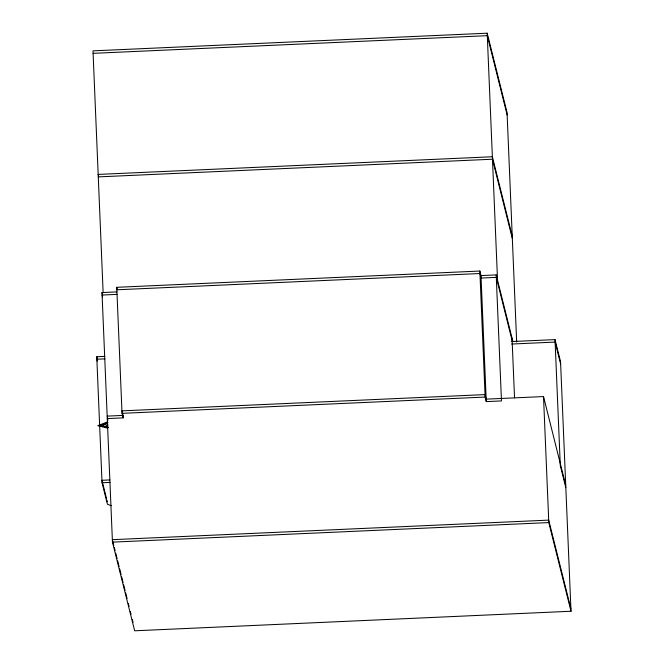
<?xml version="1.0" encoding="UTF-8"?>
<svg xmlns="http://www.w3.org/2000/svg" width="664" height="664" viewBox="0 0 664 664"><rect width="100%" height="100%" fill="white"/><g stroke="black" fill="none" stroke-linecap="round" stroke-linejoin="round"><path stroke-width="1" d="M107.626 421.864L97.766 425.69L107.452 428.097M107.95 422.561L100.148 425.582L108.373 427.624M101.434 425.334L107.709 422.902M107.46 423.25L101.625 425.516L107.734 427.035M107.85 424.62L106.057 425.317L107.991 425.798M100.696 425.715L101.974 425.599M516.667 342.01L507.047 112.49L487.185 33.2L92.993 50.862L103.136 292.799M93.093 53.336L487.293 35.673L507.147 114.963M98.272 176.89L492.464 159.219L512.326 238.509M107.784 420.602L107.277 418.594L123.172 417.88L122.035 413.34L116.748 287.313L479.856 271.045L480.993 275.585L486.272 401.612L501.469 400.923L496.191 274.904L480.993 275.585M116.856 289.786L479.956 273.518L481.093 278.058L496.298 277.378L512.135 340.607M511.487 341.562L555.021 339.611L560.549 361.672L571.007 611.245L134.667 630.8L112.457 542.139L101.999 292.567L116.897 291.903M116.997 294.376L102.098 295.04L102.605 297.049M111.286 505.711L107.427 504.258L102.04 482.761L96.761 356.742L104.787 356.385M104.895 358.859L96.861 359.216L97.351 361.166M511.595 344.035L555.121 342.084L560.648 364.146M122.035 413.34L485.135 397.064L486.272 401.612M107.178 416.12L123.064 415.407L123.172 417.88M485.475 399.172L543.517 396.566L565.728 485.226M109.967 479.931L101.941 480.296L103.335 485.849M102.04 482.761L110.075 482.404M112.457 542.139L548.796 522.585L571.007 611.245M100.779 425.334L102.09 425.334M101.335 425.657L108.058 427.325M512.226 236.044L492.364 156.754L98.172 174.416L98.67 176.425M565.828 487.7L560.3 465.63L555.021 339.611M496.191 274.904L512.874 341.503M570.907 608.772L548.696 520.119L112.357 539.674L113.801 545.451M486.172 399.139L485.027 394.599L121.927 410.867L123.064 415.407M116.748 287.313L117.204 289.13M101.999 292.567L102.671 295.264M96.761 356.742L97.251 358.701M107.402 417.017L107.933 419.133M103.542 486.704L106.472 498.382M106.896 500.083L107.327 501.793M114.349 547.642L115.096 550.63M115.735 553.162L117.096 558.598M117.677 560.906L119.088 566.566M119.678 568.907L121.089 574.534M121.678 576.908L123.081 582.502M123.687 584.901L125.081 590.479M125.687 592.902L127.073 598.447M128.326 603.427L129.073 606.415M130.318 611.395L131.065 614.383M132.319 619.363L133.066 622.351M543.517 396.566L548.796 522.585M512.027 338.134L514.534 397.852M487.185 33.2L497.543 280.299M479.856 271.045L485.135 397.064"/></g></svg>
